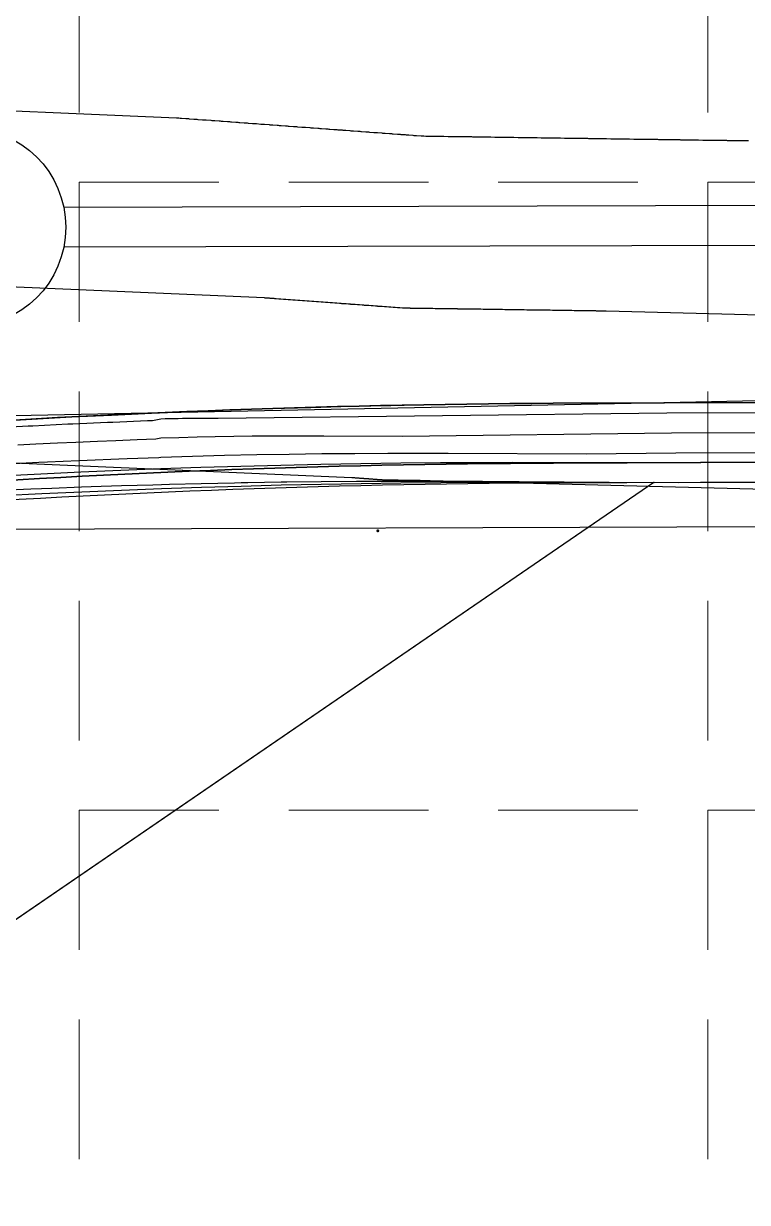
# Model space of a CAD drawing. Header units: feet. Extents: x 2331696 to 2332706, y 6924295 to 6924927.
# Drawn here: x 2332199.56 to 2332217.69, y 6924758.57 to 6924788.13 of the extents above; entities that cross this region are included whole.
import ezdxf

# ---------------------------------------------------------------- set-up
doc = ezdxf.new("R2010")
doc.units = ezdxf.units.FT
doc.header["$MEASUREMENT"] = 0
doc.linetypes.add('HIDDEN', pattern=[0.375, 0.25, -0.125])
doc.layers.add('A-Wall-Prht-N', color=142, linetype='Continuous', lineweight=35)
for name, color, linetype in [('EC', 35, 'Continuous'), ('EX-SPOT-ELEV', 7, 'Continuous'), ('EX-SS', 90, 'Continuous'), ('GRID', 254, 'HIDDEN'), ('Level 35', 7, 'Continuous'), ('Level 58', 7, 'Continuous'), ('PC', 35, 'Continuous'), ('PROP-B-CURB', 15, 'Continuous'), ('PROP-F-CURB', 4, 'Continuous'), ('SRF-FLT', 7, 'Continuous')]:
    doc.layers.add(name, color=color, linetype=linetype)

# ---------------------------------------------------------------- blocks, each defined once
blk = doc.blocks.new('SURFPT_184')
at = {"layer": 'Level 58', "color": 51, "linetype": 'Continuous', "lineweight": 53}
blk.add_point((0, 0), dxfattribs=at)
blk = doc.blocks.new('SURFPT_306')
at = {"layer": 'Level 58', "color": 51, "linetype": 'Continuous', "lineweight": 53}
blk.add_point((0, 0), dxfattribs=at)

msp = doc.modelspace()

# ---------------------------------------------------------------- linework, layer by layer
msp.add_circle((2332198.114, 6924783.021), 2.5)
at = {"layer": 'A-Wall-Prht-N', "color": 7}
msp.add_lwpolyline([(2332342.046, 6924782.164), (2332346.046, 6924782.182), (2332350.566, 6924777.701), (2332521.074, 6924778.435, -0.003954), (2332529.18, 6924778.406), (2332571.605, 6924777.918), (2332571.623, 6924779.417), (2332529.197, 6924779.906, 0.003954), (2332521.067, 6924779.935), (2332351.18, 6924779.204), (2332346.661, 6924783.684), (2332341.419, 6924783.662), (2332336.938, 6924779.142), (2332212.825, 6924778.608, 0.03431), (2332178.373, 6924776.092), (2332087.926, 6924763.209, -0.034816), (2332067.394, 6924761.73), (2331919.799, 6924761.393), (2331919.802, 6924759.893), (2332067.397, 6924760.23, 0.034816), (2332088.138, 6924761.724), (2332178.585, 6924774.607, -0.03431), (2332212.832, 6924777.108), (2332337.566, 6924777.645)], format="xyb", close=True, dxfattribs=at)
at = {"layer": 'EC', "flags": 128}
for points, elevation in [([(2332189.461, 6924786.37), (2332203.386, 6924785.767), (2332203.417, 6924785.766), (2332203.449, 6924785.764), (2332203.481, 6924785.762), (2332203.513, 6924785.76), (2332203.618, 6924785.752), (2332203.64, 6924785.75), (2332203.662, 6924785.749), (2332203.685, 6924785.747), (2332203.707, 6924785.745), (2332203.824, 6924785.737), (2332203.849, 6924785.735), (2332203.874, 6924785.733), (2332203.9, 6924785.731), (2332203.925, 6924785.729), (2332204.038, 6924785.721), (2332204.062, 6924785.719), (2332204.086, 6924785.717), (2332204.11, 6924785.715), (2332204.134, 6924785.714), (2332204.248, 6924785.705), (2332204.272, 6924785.703), (2332204.297, 6924785.702), (2332204.321, 6924785.7), (2332204.345, 6924785.698), (2332204.458, 6924785.69), (2332204.483, 6924785.688), (2332204.507, 6924785.686), (2332204.531, 6924785.684), (2332204.555, 6924785.682), (2332204.668, 6924785.674), (2332204.692, 6924785.672), (2332204.716, 6924785.671), (2332204.74, 6924785.669), (2332204.765, 6924785.667), (2332204.877, 6924785.659), (2332204.901, 6924785.657), (2332204.925, 6924785.655), (2332204.949, 6924785.653), (2332204.973, 6924785.651), (2332205.085, 6924785.643), (2332205.109, 6924785.641), (2332205.133, 6924785.64), (2332205.157, 6924785.638), (2332205.181, 6924785.636), (2332205.293, 6924785.628), (2332205.317, 6924785.626), (2332205.341, 6924785.624), (2332205.365, 6924785.623), (2332205.389, 6924785.621), (2332205.5, 6924785.612), (2332205.524, 6924785.611), (2332205.548, 6924785.609), (2332205.571, 6924785.607), (2332205.595, 6924785.605), (2332205.706, 6924785.597), (2332205.73, 6924785.595), (2332205.754, 6924785.594), (2332205.778, 6924785.592), (2332205.801, 6924785.59), (2332205.912, 6924785.582), (2332205.936, 6924785.58), (2332205.959, 6924785.578), (2332205.983, 6924785.577), (2332206.007, 6924785.575), (2332206.117, 6924785.567), (2332206.141, 6924785.565), (2332206.164, 6924785.563), (2332206.188, 6924785.562), (2332206.211, 6924785.56), (2332206.321, 6924785.552), (2332206.345, 6924785.55), (2332206.368, 6924785.548), (2332206.392, 6924785.546), (2332206.416, 6924785.545), (2332206.525, 6924785.537), (2332206.549, 6924785.535), (2332206.572, 6924785.533), (2332206.596, 6924785.531), (2332206.619, 6924785.53), (2332206.728, 6924785.521), (2332206.752, 6924785.52), (2332206.775, 6924785.518), (2332206.799, 6924785.516), (2332206.822, 6924785.515), (2332206.931, 6924785.506), (2332206.954, 6924785.505), (2332206.977, 6924785.503), (2332207.001, 6924785.501), (2332207.024, 6924785.5), (2332207.133, 6924785.492), (2332207.156, 6924785.49), (2332207.179, 6924785.488), (2332207.202, 6924785.486), (2332207.226, 6924785.485), (2332207.334, 6924785.477), (2332207.357, 6924785.475), (2332207.38, 6924785.473), (2332207.404, 6924785.471), (2332207.427, 6924785.47), (2332207.535, 6924785.462), (2332207.558, 6924785.46), (2332207.581, 6924785.458), (2332207.604, 6924785.457), (2332207.627, 6924785.455), (2332207.735, 6924785.447), (2332207.758, 6924785.445), (2332207.781, 6924785.444), (2332207.804, 6924785.442), (2332207.827, 6924785.44), (2332207.934, 6924785.432), (2332207.957, 6924785.43), (2332207.98, 6924785.429), (2332208.003, 6924785.427), (2332208.026, 6924785.425), (2332208.133, 6924785.417), (2332208.156, 6924785.416), (2332208.179, 6924785.414), (2332208.202, 6924785.412), (2332208.224, 6924785.411), (2332208.331, 6924785.403), (2332208.354, 6924785.401), (2332208.377, 6924785.399), (2332208.4, 6924785.398), (2332208.422, 6924785.396), (2332208.529, 6924785.388), (2332208.551, 6924785.386), (2332208.574, 6924785.385), (2332208.597, 6924785.383), (2332208.62, 6924785.381), (2332208.726, 6924785.374), (2332208.748, 6924785.372), (2332208.771, 6924785.37), (2332208.794, 6924785.369), (2332208.816, 6924785.367), (2332208.922, 6924785.359), (2332208.945, 6924785.357), (2332208.967, 6924785.356), (2332208.99, 6924785.354), (2332209.012, 6924785.352), (2332209.118, 6924785.345), (2332209.14, 6924785.343), (2332209.163, 6924785.341), (2332209.185, 6924785.339), (2332209.208, 6924785.338), (2332209.313, 6924785.33), (2332209.335, 6924785.328), (2332209.358, 6924785.327), (2332209.38, 6924785.325), (2332209.403, 6924785.323), (2332209.522, 6924785.315), (2332209.537, 6924785.314), (2332209.552, 6924785.313), (2332209.568, 6924785.312), (2332209.583, 6924785.312), (2332209.633, 6924785.311), (2332209.644, 6924785.311), (2332209.655, 6924785.311), (2332209.666, 6924785.311), (2332209.676, 6924785.311), (2332209.798, 6924785.309), (2332209.824, 6924785.308), (2332209.85, 6924785.308), (2332209.876, 6924785.308), (2332209.902, 6924785.307), (2332210.003, 6924785.306), (2332210.024, 6924785.306), (2332210.046, 6924785.305), (2332210.067, 6924785.305), (2332210.089, 6924785.305), (2332210.195, 6924785.303), (2332210.218, 6924785.303), (2332210.241, 6924785.302), (2332210.264, 6924785.302), (2332210.286, 6924785.302), (2332210.391, 6924785.3), (2332210.413, 6924785.3), (2332210.436, 6924785.3), (2332210.458, 6924785.299), (2332210.481, 6924785.299), (2332210.586, 6924785.297), (2332210.608, 6924785.297), (2332210.631, 6924785.297), (2332210.653, 6924785.296), (2332210.676, 6924785.296), (2332210.781, 6924785.295), (2332210.803, 6924785.294), (2332210.826, 6924785.294), (2332210.848, 6924785.294), (2332210.871, 6924785.293), (2332210.975, 6924785.292), (2332210.998, 6924785.292), (2332211.02, 6924785.291), (2332211.043, 6924785.291), (2332211.065, 6924785.291), (2332211.17, 6924785.289), (2332211.192, 6924785.289), (2332211.215, 6924785.288), (2332211.237, 6924785.288), (2332211.26, 6924785.288), (2332211.365, 6924785.286), (2332211.387, 6924785.286), (2332211.409, 6924785.286), (2332211.432, 6924785.285), (2332211.454, 6924785.285), (2332211.559, 6924785.283), (2332211.581, 6924785.283), (2332211.604, 6924785.283), (2332211.626, 6924785.282), (2332211.649, 6924785.282), (2332211.753, 6924785.281), (2332211.776, 6924785.28), (2332211.798, 6924785.28), (2332211.82, 6924785.28), (2332211.843, 6924785.279), (2332211.947, 6924785.278), (2332211.97, 6924785.278), (2332211.992, 6924785.277), (2332212.014, 6924785.277), (2332212.037, 6924785.277), (2332212.141, 6924785.275), (2332212.164, 6924785.275), (2332212.186, 6924785.274), (2332212.208, 6924785.274), (2332212.231, 6924785.274), (2332212.335, 6924785.272), (2332212.358, 6924785.272), (2332212.38, 6924785.272), (2332212.402, 6924785.271), (2332212.425, 6924785.271), (2332212.529, 6924785.269), (2332212.551, 6924785.269), (2332212.574, 6924785.269), (2332212.596, 6924785.269), (2332212.618, 6924785.268), (2332212.723, 6924785.267), (2332212.745, 6924785.266), (2332212.767, 6924785.266), (2332212.79, 6924785.266), (2332212.812, 6924785.265), (2332212.916, 6924785.264), (2332212.939, 6924785.264), (2332212.961, 6924785.263), (2332212.983, 6924785.263), (2332213.006, 6924785.263), (2332213.11, 6924785.261), (2332213.132, 6924785.261), (2332213.154, 6924785.26), (2332213.177, 6924785.26), (2332213.199, 6924785.26), (2332213.303, 6924785.258), (2332213.325, 6924785.258), (2332213.348, 6924785.258), (2332213.37, 6924785.257), (2332213.392, 6924785.257), (2332213.496, 6924785.256), (2332213.518, 6924785.255), (2332213.541, 6924785.255), (2332213.563, 6924785.255), (2332213.585, 6924785.254), (2332213.689, 6924785.253), (2332213.712, 6924785.252), (2332213.734, 6924785.252), (2332213.756, 6924785.252), (2332213.778, 6924785.251), (2332213.882, 6924785.25), (2332213.905, 6924785.25), (2332213.927, 6924785.249), (2332213.949, 6924785.249), (2332213.971, 6924785.249), (2332214.075, 6924785.247), (2332214.097, 6924785.247), (2332214.12, 6924785.247), (2332214.142, 6924785.246), (2332214.164, 6924785.246), (2332214.268, 6924785.244), (2332214.29, 6924785.244), (2332214.312, 6924785.244), (2332214.335, 6924785.243), (2332214.357, 6924785.243), (2332214.46, 6924785.242), (2332214.483, 6924785.241), (2332214.505, 6924785.241), (2332214.527, 6924785.241), (2332214.549, 6924785.24), (2332214.653, 6924785.239), (2332214.675, 6924785.239), (2332214.697, 6924785.238), (2332214.72, 6924785.238), (2332214.742, 6924785.238), (2332214.845, 6924785.236), (2332214.868, 6924785.236), (2332214.89, 6924785.236), (2332214.912, 6924785.235), (2332214.934, 6924785.235), (2332215.038, 6924785.233), (2332215.06, 6924785.233), (2332215.082, 6924785.233), (2332215.104, 6924785.232), (2332215.126, 6924785.232), (2332215.23, 6924785.231), (2332215.252, 6924785.23), (2332215.274, 6924785.23), (2332215.296, 6924785.23), (2332215.318, 6924785.229), (2332215.422, 6924785.228), (2332215.444, 6924785.228), (2332215.466, 6924785.227), (2332215.488, 6924785.227), (2332215.51, 6924785.227), (2332215.614, 6924785.225), (2332215.636, 6924785.225), (2332215.658, 6924785.224), (2332215.68, 6924785.224), (2332215.702, 6924785.224), (2332215.806, 6924785.222), (2332215.828, 6924785.222), (2332215.85, 6924785.222), (2332215.872, 6924785.221), (2332215.894, 6924785.221), (2332215.997, 6924785.22), (2332216.019, 6924785.219), (2332216.041, 6924785.219), (2332216.064, 6924785.219), (2332216.086, 6924785.218), (2332216.189, 6924785.217), (2332216.211, 6924785.216), (2332216.233, 6924785.216), (2332216.255, 6924785.216), (2332216.277, 6924785.216), (2332216.38, 6924785.214), (2332216.402, 6924785.214), (2332216.424, 6924785.213), (2332216.446, 6924785.213), (2332216.469, 6924785.213), (2332216.572, 6924785.211), (2332216.594, 6924785.211), (2332216.616, 6924785.211), (2332216.638, 6924785.21), (2332216.66, 6924785.21), (2332216.763, 6924785.209), (2332216.785, 6924785.208), (2332216.807, 6924785.208), (2332216.829, 6924785.208), (2332216.851, 6924785.207), (2332216.954, 6924785.206), (2332216.976, 6924785.205), (2332216.998, 6924785.205), (2332217.02, 6924785.205), (2332217.042, 6924785.205), (2332217.145, 6924785.203), (2332217.167, 6924785.203), (2332217.189, 6924785.202), (2332217.211, 6924785.202), (2332217.233, 6924785.202), (2332217.336, 6924785.2), (2332217.358, 6924785.2), (2332217.38, 6924785.2), (2332217.402, 6924785.199), (2332217.424, 6924785.199), (2332217.527, 6924785.198), (2332217.549, 6924785.197), (2332217.571, 6924785.197), (2332217.593, 6924785.197), (2332217.615, 6924785.196), (2332217.717, 6924785.195)], 699), ([(2332187.355, 6924782.047), (2332205.582, 6924781.258), (2332205.6, 6924781.257), (2332205.618, 6924781.256), (2332205.636, 6924781.255), (2332205.654, 6924781.254), (2332205.713, 6924781.249), (2332205.726, 6924781.248), (2332205.739, 6924781.247), (2332205.751, 6924781.246), (2332205.764, 6924781.245), (2332205.83, 6924781.241), (2332205.844, 6924781.24), (2332205.858, 6924781.238), (2332205.873, 6924781.237), (2332205.887, 6924781.236), (2332205.95, 6924781.232), (2332205.964, 6924781.231), (2332205.978, 6924781.23), (2332205.991, 6924781.229), (2332206.005, 6924781.228), (2332206.069, 6924781.223), (2332206.083, 6924781.222), (2332206.097, 6924781.221), (2332206.111, 6924781.22), (2332206.124, 6924781.219), (2332206.188, 6924781.214), (2332206.202, 6924781.213), (2332206.215, 6924781.212), (2332206.229, 6924781.211), (2332206.243, 6924781.21), (2332206.306, 6924781.205), (2332206.32, 6924781.204), (2332206.334, 6924781.203), (2332206.347, 6924781.202), (2332206.361, 6924781.201), (2332206.424, 6924781.197), (2332206.438, 6924781.196), (2332206.452, 6924781.195), (2332206.465, 6924781.194), (2332206.479, 6924781.193), (2332206.542, 6924781.188), (2332206.556, 6924781.187), (2332206.569, 6924781.186), (2332206.583, 6924781.185), (2332206.596, 6924781.184), (2332206.659, 6924781.179), (2332206.673, 6924781.178), (2332206.686, 6924781.177), (2332206.7, 6924781.176), (2332206.713, 6924781.175), (2332206.776, 6924781.171), (2332206.79, 6924781.17), (2332206.803, 6924781.169), (2332206.817, 6924781.168), (2332206.83, 6924781.167), (2332206.893, 6924781.162), (2332206.906, 6924781.161), (2332206.92, 6924781.16), (2332206.933, 6924781.159), (2332206.946, 6924781.158), (2332207.009, 6924781.153), (2332207.022, 6924781.152), (2332207.036, 6924781.151), (2332207.049, 6924781.15), (2332207.062, 6924781.149), (2332207.125, 6924781.145), (2332207.138, 6924781.144), (2332207.151, 6924781.143), (2332207.165, 6924781.142), (2332207.178, 6924781.141), (2332207.24, 6924781.136), (2332207.253, 6924781.135), (2332207.267, 6924781.134), (2332207.28, 6924781.133), (2332207.293, 6924781.132), (2332207.355, 6924781.128), (2332207.368, 6924781.127), (2332207.382, 6924781.126), (2332207.395, 6924781.125), (2332207.408, 6924781.124), (2332207.47, 6924781.119), (2332207.483, 6924781.118), (2332207.496, 6924781.117), (2332207.509, 6924781.116), (2332207.523, 6924781.115), (2332207.584, 6924781.111), (2332207.597, 6924781.11), (2332207.611, 6924781.109), (2332207.624, 6924781.108), (2332207.637, 6924781.107), (2332207.698, 6924781.102), (2332207.711, 6924781.101), (2332207.724, 6924781.1), (2332207.738, 6924781.099), (2332207.751, 6924781.098), (2332207.812, 6924781.094), (2332207.825, 6924781.093), (2332207.838, 6924781.092), (2332207.851, 6924781.091), (2332207.864, 6924781.09), (2332207.925, 6924781.085), (2332207.938, 6924781.084), (2332207.951, 6924781.083), (2332207.964, 6924781.082), (2332207.977, 6924781.082), (2332208.038, 6924781.077), (2332208.051, 6924781.076), (2332208.064, 6924781.075), (2332208.077, 6924781.074), (2332208.09, 6924781.073), (2332208.151, 6924781.069), (2332208.164, 6924781.068), (2332208.177, 6924781.067), (2332208.19, 6924781.066), (2332208.203, 6924781.065), (2332208.263, 6924781.06), (2332208.276, 6924781.059), (2332208.289, 6924781.058), (2332208.302, 6924781.058), (2332208.315, 6924781.057), (2332208.375, 6924781.052), (2332208.388, 6924781.051), (2332208.401, 6924781.05), (2332208.413, 6924781.049), (2332208.426, 6924781.048), (2332208.486, 6924781.044), (2332208.499, 6924781.043), (2332208.512, 6924781.042), (2332208.525, 6924781.041), (2332208.538, 6924781.04), (2332208.598, 6924781.036), (2332208.61, 6924781.035), (2332208.623, 6924781.034), (2332208.636, 6924781.033), (2332208.649, 6924781.032), (2332208.708, 6924781.027), (2332208.721, 6924781.026), (2332208.734, 6924781.025), (2332208.747, 6924781.025), (2332208.76, 6924781.024), (2332208.819, 6924781.019), (2332208.832, 6924781.018), (2332208.844, 6924781.017), (2332208.857, 6924781.016), (2332208.87, 6924781.015), (2332208.929, 6924781.011), (2332208.942, 6924781.01), (2332208.955, 6924781.009), (2332208.967, 6924781.008), (2332208.98, 6924781.007), (2332209.047, 6924781.002), (2332209.056, 6924781.002), (2332209.064, 6924781.001), (2332209.073, 6924781.001), (2332209.082, 6924781.001), (2332209.11, 6924781), (2332209.116, 6924781), (2332209.122, 6924781), (2332209.128, 6924781), (2332209.134, 6924781), (2332209.203, 6924780.999), (2332209.218, 6924780.999), (2332209.233, 6924780.999), (2332209.247, 6924780.998), (2332209.262, 6924780.998), (2332209.319, 6924780.997), (2332209.331, 6924780.997), (2332209.343, 6924780.997), (2332209.355, 6924780.997), (2332209.367, 6924780.997), (2332209.427, 6924780.996), (2332209.44, 6924780.996), (2332209.453, 6924780.995), (2332209.466, 6924780.995), (2332209.479, 6924780.995), (2332209.538, 6924780.994), (2332209.551, 6924780.994), (2332209.563, 6924780.994), (2332209.576, 6924780.994), (2332209.589, 6924780.993), (2332209.648, 6924780.993), (2332209.661, 6924780.992), (2332209.673, 6924780.992), (2332209.686, 6924780.992), (2332209.699, 6924780.992), (2332209.758, 6924780.991), (2332209.771, 6924780.991), (2332209.783, 6924780.991), (2332209.796, 6924780.99), (2332209.809, 6924780.99), (2332209.868, 6924780.989), (2332209.881, 6924780.989), (2332209.893, 6924780.989), (2332209.906, 6924780.989), (2332209.919, 6924780.989), (2332209.978, 6924780.988), (2332209.991, 6924780.988), (2332210.003, 6924780.987), (2332210.016, 6924780.987), (2332210.029, 6924780.987), (2332210.088, 6924780.986), (2332210.1, 6924780.986), (2332210.113, 6924780.986), (2332210.126, 6924780.986), (2332210.138, 6924780.986), (2332210.197, 6924780.985), (2332210.21, 6924780.985), (2332210.223, 6924780.984), (2332210.235, 6924780.984), (2332210.248, 6924780.984), (2332210.307, 6924780.983), (2332210.32, 6924780.983), (2332210.332, 6924780.983), (2332210.345, 6924780.983), (2332210.358, 6924780.982), (2332210.417, 6924780.982), (2332210.429, 6924780.981), (2332210.442, 6924780.981), (2332210.455, 6924780.981), (2332210.467, 6924780.981), (2332210.526, 6924780.98), (2332210.539, 6924780.98), (2332210.552, 6924780.98), (2332210.564, 6924780.979), (2332210.577, 6924780.979), (2332210.636, 6924780.978), (2332210.648, 6924780.978), (2332210.661, 6924780.978), (2332210.674, 6924780.978), (2332210.686, 6924780.978), (2332210.745, 6924780.977), (2332210.758, 6924780.977), (2332210.77, 6924780.976), (2332210.783, 6924780.976), (2332210.796, 6924780.976), (2332210.855, 6924780.975), (2332210.867, 6924780.975), (2332210.88, 6924780.975), (2332210.892, 6924780.975), (2332210.905, 6924780.975), (2332210.964, 6924780.974), (2332210.976, 6924780.973), (2332210.989, 6924780.973), (2332211.002, 6924780.973), (2332211.014, 6924780.973), (2332211.073, 6924780.972), (2332211.086, 6924780.972), (2332211.098, 6924780.972), (2332211.111, 6924780.972), (2332211.123, 6924780.971), (2332211.182, 6924780.971), (2332211.195, 6924780.97), (2332211.207, 6924780.97), (2332211.22, 6924780.97), (2332211.233, 6924780.97), (2332211.291, 6924780.969), (2332211.304, 6924780.969), (2332211.316, 6924780.969), (2332211.329, 6924780.968), (2332211.342, 6924780.968), (2332211.4, 6924780.967), (2332211.413, 6924780.967), (2332211.426, 6924780.967), (2332211.438, 6924780.967), (2332211.451, 6924780.967), (2332211.509, 6924780.966), (2332211.522, 6924780.966), (2332211.534, 6924780.965), (2332211.547, 6924780.965), (2332211.56, 6924780.965), (2332211.618, 6924780.964), (2332211.631, 6924780.964), (2332211.643, 6924780.964), (2332211.656, 6924780.964), (2332211.668, 6924780.964), (2332211.727, 6924780.963), (2332211.74, 6924780.963), (2332211.752, 6924780.962), (2332211.765, 6924780.962), (2332211.777, 6924780.962), (2332211.836, 6924780.961), (2332211.848, 6924780.961), (2332211.861, 6924780.961), (2332211.873, 6924780.961), (2332211.886, 6924780.96), (2332211.944, 6924780.96), (2332211.957, 6924780.959), (2332211.97, 6924780.959), (2332211.982, 6924780.959), (2332211.995, 6924780.959), (2332212.053, 6924780.958), (2332212.066, 6924780.958), (2332212.078, 6924780.958), (2332212.091, 6924780.957), (2332212.103, 6924780.957), (2332212.162, 6924780.956), (2332212.174, 6924780.956), (2332212.187, 6924780.956), (2332212.199, 6924780.956), (2332212.212, 6924780.956), (2332212.27, 6924780.955), (2332212.283, 6924780.955), (2332212.295, 6924780.955), (2332212.308, 6924780.954), (2332212.32, 6924780.954), (2332212.379, 6924780.953), (2332212.391, 6924780.953), (2332212.404, 6924780.953), (2332212.416, 6924780.953), (2332212.429, 6924780.953), (2332212.487, 6924780.952), (2332212.499, 6924780.952), (2332212.512, 6924780.951), (2332212.524, 6924780.951), (2332212.537, 6924780.951), (2332212.595, 6924780.95), (2332212.608, 6924780.95), (2332212.62, 6924780.95), (2332212.633, 6924780.95), (2332212.645, 6924780.949), (2332212.704, 6924780.949), (2332212.716, 6924780.948), (2332212.728, 6924780.948), (2332212.741, 6924780.948), (2332212.753, 6924780.948), (2332212.812, 6924780.947), (2332212.824, 6924780.947), (2332212.837, 6924780.947), (2332212.849, 6924780.947), (2332212.862, 6924780.946), (2332212.92, 6924780.946), (2332212.932, 6924780.945), (2332212.945, 6924780.945), (2332212.957, 6924780.945), (2332212.97, 6924780.945), (2332213.028, 6924780.944), (2332213.04, 6924780.944), (2332213.053, 6924780.944), (2332213.065, 6924780.943), (2332213.078, 6924780.943), (2332213.136, 6924780.942), (2332213.148, 6924780.942), (2332213.161, 6924780.942), (2332213.173, 6924780.942), (2332213.186, 6924780.942), (2332213.244, 6924780.941), (2332213.256, 6924780.941), (2332213.269, 6924780.941), (2332213.281, 6924780.94), (2332213.293, 6924780.94), (2332213.352, 6924780.939), (2332213.364, 6924780.939), (2332213.376, 6924780.939), (2332213.389, 6924780.939), (2332213.401, 6924780.939), (2332213.459, 6924780.938), (2332213.472, 6924780.938), (2332213.484, 6924780.937), (2332213.497, 6924780.937), (2332213.509, 6924780.937), (2332213.567, 6924780.936), (2332213.579, 6924780.936), (2332213.592, 6924780.936), (2332213.604, 6924780.936), (2332213.617, 6924780.935), (2332213.675, 6924780.935), (2332213.687, 6924780.934), (2332213.7, 6924780.934), (2332213.712, 6924780.934), (2332213.724, 6924780.934), (2332213.782, 6924780.933), (2332213.795, 6924780.933), (2332213.807, 6924780.933), (2332213.82, 6924780.933), (2332213.832, 6924780.932), (2332213.89, 6924780.932), (2332213.902, 6924780.931), (2332213.915, 6924780.931), (2332213.927, 6924780.931), (2332213.939, 6924780.931), (2332213.997, 6924780.93), (2332214.01, 6924780.93), (2332214.022, 6924780.93), (2332214.034, 6924780.929), (2332214.047, 6924780.929), (2332214.105, 6924780.928), (2332214.117, 6924780.928), (2332214.129, 6924780.928), (2332214.142, 6924780.928), (2332214.154, 6924780.927), (2332256.297, 6924779.836)], 698), ([(2332185.25, 6924777.724), (2332207.779, 6924776.749), (2332207.783, 6924776.748), (2332207.787, 6924776.748), (2332207.792, 6924776.748), (2332207.796, 6924776.748), (2332207.809, 6924776.747), (2332207.812, 6924776.746), (2332207.815, 6924776.746), (2332207.818, 6924776.746), (2332207.821, 6924776.746), (2332207.836, 6924776.745), (2332207.839, 6924776.744), (2332207.842, 6924776.744), (2332207.846, 6924776.744), (2332207.849, 6924776.744), (2332207.863, 6924776.743), (2332207.867, 6924776.742), (2332207.87, 6924776.742), (2332207.873, 6924776.742), (2332207.876, 6924776.742), (2332207.891, 6924776.741), (2332207.894, 6924776.74), (2332207.897, 6924776.74), (2332207.9, 6924776.74), (2332207.903, 6924776.74), (2332207.918, 6924776.738), (2332207.921, 6924776.738), (2332207.924, 6924776.738), (2332207.927, 6924776.738), (2332207.93, 6924776.738), (2332207.945, 6924776.736), (2332207.948, 6924776.736), (2332207.951, 6924776.736), (2332207.954, 6924776.736), (2332207.957, 6924776.736), (2332207.972, 6924776.734), (2332207.975, 6924776.734), (2332207.978, 6924776.734), (2332207.981, 6924776.734), (2332207.984, 6924776.734), (2332207.999, 6924776.732), (2332208.002, 6924776.732), (2332208.005, 6924776.732), (2332208.008, 6924776.732), (2332208.011, 6924776.732), (2332208.026, 6924776.73), (2332208.029, 6924776.73), (2332208.032, 6924776.73), (2332208.035, 6924776.73), (2332208.038, 6924776.73), (2332208.053, 6924776.729), (2332208.056, 6924776.728), (2332208.059, 6924776.728), (2332208.062, 6924776.728), (2332208.065, 6924776.728), (2332208.079, 6924776.727), (2332208.082, 6924776.726), (2332208.085, 6924776.726), (2332208.088, 6924776.726), (2332208.091, 6924776.726), (2332208.106, 6924776.725), (2332208.109, 6924776.724), (2332208.112, 6924776.724), (2332208.115, 6924776.724), (2332208.118, 6924776.724), (2332208.132, 6924776.723), (2332208.135, 6924776.722), (2332208.138, 6924776.722), (2332208.141, 6924776.722), (2332208.145, 6924776.722), (2332208.159, 6924776.721), (2332208.162, 6924776.72), (2332208.165, 6924776.72), (2332208.168, 6924776.72), (2332208.171, 6924776.72), (2332208.185, 6924776.719), (2332208.188, 6924776.718), (2332208.191, 6924776.718), (2332208.194, 6924776.718), (2332208.197, 6924776.718), (2332208.211, 6924776.717), (2332208.214, 6924776.717), (2332208.217, 6924776.716), (2332208.22, 6924776.716), (2332208.223, 6924776.716), (2332208.238, 6924776.715), (2332208.241, 6924776.715), (2332208.244, 6924776.714), (2332208.247, 6924776.714), (2332208.25, 6924776.714), (2332208.264, 6924776.713), (2332208.267, 6924776.713), (2332208.27, 6924776.712), (2332208.273, 6924776.712), (2332208.276, 6924776.712), (2332208.29, 6924776.711), (2332208.293, 6924776.711), (2332208.296, 6924776.711), (2332208.299, 6924776.71), (2332208.302, 6924776.71), (2332208.316, 6924776.709), (2332208.319, 6924776.709), (2332208.322, 6924776.709), (2332208.325, 6924776.708), (2332208.328, 6924776.708), (2332208.341, 6924776.707), (2332208.344, 6924776.707), (2332208.347, 6924776.707), (2332208.35, 6924776.706), (2332208.353, 6924776.706), (2332208.367, 6924776.705), (2332208.37, 6924776.705), (2332208.373, 6924776.705), (2332208.376, 6924776.705), (2332208.379, 6924776.704), (2332208.393, 6924776.703), (2332208.396, 6924776.703), (2332208.399, 6924776.703), (2332208.402, 6924776.703), (2332208.405, 6924776.702), (2332208.419, 6924776.701), (2332208.422, 6924776.701), (2332208.424, 6924776.701), (2332208.427, 6924776.701), (2332208.43, 6924776.701), (2332208.444, 6924776.7), (2332208.447, 6924776.699), (2332208.45, 6924776.699), (2332208.453, 6924776.699), (2332208.456, 6924776.699), (2332208.47, 6924776.698), (2332208.473, 6924776.697), (2332208.475, 6924776.697), (2332208.478, 6924776.697), (2332208.481, 6924776.697), (2332208.495, 6924776.696), (2332208.498, 6924776.696), (2332208.501, 6924776.695), (2332208.504, 6924776.695), (2332208.507, 6924776.695), (2332208.52, 6924776.694), (2332208.523, 6924776.694), (2332208.526, 6924776.693), (2332208.529, 6924776.693), (2332208.532, 6924776.693), (2332208.546, 6924776.692), (2332208.548, 6924776.692), (2332208.551, 6924776.692), (2332208.554, 6924776.691), (2332208.557, 6924776.691), (2332208.573, 6924776.69), (2332208.575, 6924776.69), (2332208.576, 6924776.69), (2332208.578, 6924776.69), (2332208.58, 6924776.69), (2332208.587, 6924776.69), (2332208.588, 6924776.69), (2332208.59, 6924776.69), (2332208.591, 6924776.689), (2332208.593, 6924776.689), (2332208.608, 6924776.689), (2332208.612, 6924776.689), (2332208.615, 6924776.689), (2332208.618, 6924776.689), (2332208.622, 6924776.689), (2332208.635, 6924776.689), (2332208.638, 6924776.689), (2332208.64, 6924776.689), (2332208.643, 6924776.689), (2332208.646, 6924776.689), (2332208.66, 6924776.689), (2332208.663, 6924776.688), (2332208.666, 6924776.688), (2332208.668, 6924776.688), (2332208.671, 6924776.688), (2332208.685, 6924776.688), (2332208.688, 6924776.688), (2332208.691, 6924776.688), (2332208.694, 6924776.688), (2332208.697, 6924776.688), (2332208.71, 6924776.688), (2332208.713, 6924776.688), (2332208.716, 6924776.688), (2332208.719, 6924776.688), (2332208.722, 6924776.688), (2332208.735, 6924776.687), (2332208.738, 6924776.687), (2332208.741, 6924776.687), (2332208.744, 6924776.687), (2332208.747, 6924776.687), (2332208.761, 6924776.687), (2332208.763, 6924776.687), (2332208.766, 6924776.687), (2332208.769, 6924776.687), (2332208.772, 6924776.687), (2332208.786, 6924776.687), (2332208.789, 6924776.687), (2332208.791, 6924776.687), (2332208.794, 6924776.687), (2332208.797, 6924776.687), (2332208.811, 6924776.686), (2332208.814, 6924776.686), (2332208.817, 6924776.686), (2332208.82, 6924776.686), (2332208.822, 6924776.686), (2332208.836, 6924776.686), (2332208.839, 6924776.686), (2332208.842, 6924776.686), (2332208.845, 6924776.686), (2332208.848, 6924776.686), (2332208.861, 6924776.686), (2332208.864, 6924776.686), (2332208.867, 6924776.686), (2332208.87, 6924776.685), (2332208.873, 6924776.685), (2332208.886, 6924776.685), (2332208.889, 6924776.685), (2332208.892, 6924776.685), (2332208.895, 6924776.685), (2332208.898, 6924776.685), (2332208.911, 6924776.685), (2332208.914, 6924776.685), (2332208.917, 6924776.685), (2332208.92, 6924776.685), (2332208.923, 6924776.685), (2332208.936, 6924776.685), (2332208.939, 6924776.684), (2332208.942, 6924776.684), (2332208.945, 6924776.684), (2332208.948, 6924776.684), (2332208.961, 6924776.684), (2332208.964, 6924776.684), (2332208.967, 6924776.684), (2332208.97, 6924776.684), (2332208.973, 6924776.684), (2332208.986, 6924776.684), (2332208.989, 6924776.684), (2332208.992, 6924776.684), (2332208.995, 6924776.684), (2332208.998, 6924776.684), (2332209.011, 6924776.683), (2332209.014, 6924776.683), (2332209.017, 6924776.683), (2332209.02, 6924776.683), (2332209.023, 6924776.683), (2332209.036, 6924776.683), (2332209.039, 6924776.683), (2332209.042, 6924776.683), (2332209.045, 6924776.683), (2332209.048, 6924776.683), (2332209.061, 6924776.683), (2332209.064, 6924776.683), (2332209.067, 6924776.683), (2332209.07, 6924776.683), (2332209.073, 6924776.683), (2332209.086, 6924776.682), (2332209.089, 6924776.682), (2332209.092, 6924776.682), (2332209.095, 6924776.682), (2332209.098, 6924776.682), (2332209.111, 6924776.682), (2332209.114, 6924776.682), (2332209.117, 6924776.682), (2332209.12, 6924776.682), (2332209.123, 6924776.682), (2332209.136, 6924776.682), (2332209.139, 6924776.682), (2332209.142, 6924776.682), (2332209.145, 6924776.682), (2332209.148, 6924776.681), (2332209.161, 6924776.681), (2332209.164, 6924776.681), (2332209.167, 6924776.681), (2332209.17, 6924776.681), (2332209.173, 6924776.681), (2332209.186, 6924776.681), (2332209.189, 6924776.681), (2332209.192, 6924776.681), (2332209.195, 6924776.681), (2332209.198, 6924776.681), (2332209.211, 6924776.681), (2332209.214, 6924776.681), (2332209.217, 6924776.68), (2332209.22, 6924776.68), (2332209.223, 6924776.68), (2332209.236, 6924776.68), (2332209.239, 6924776.68), (2332209.242, 6924776.68), (2332209.245, 6924776.68), (2332209.247, 6924776.68), (2332209.261, 6924776.68), (2332209.264, 6924776.68), (2332209.267, 6924776.68), (2332209.269, 6924776.68), (2332209.272, 6924776.68), (2332209.286, 6924776.679), (2332209.289, 6924776.679), (2332209.291, 6924776.679), (2332209.294, 6924776.679), (2332209.297, 6924776.679), (2332209.311, 6924776.679), (2332209.313, 6924776.679), (2332209.316, 6924776.679), (2332209.319, 6924776.679), (2332209.322, 6924776.679), (2332209.335, 6924776.679), (2332209.338, 6924776.679), (2332209.341, 6924776.679), (2332209.344, 6924776.679), (2332209.347, 6924776.679), (2332209.36, 6924776.678), (2332209.363, 6924776.678), (2332209.366, 6924776.678), (2332209.369, 6924776.678), (2332209.372, 6924776.678), (2332209.385, 6924776.678), (2332209.388, 6924776.678), (2332209.391, 6924776.678), (2332209.394, 6924776.678), (2332209.396, 6924776.678), (2332209.41, 6924776.678), (2332209.413, 6924776.678), (2332209.416, 6924776.678), (2332209.418, 6924776.678), (2332209.421, 6924776.678), (2332209.435, 6924776.677), (2332209.437, 6924776.677), (2332209.44, 6924776.677), (2332209.443, 6924776.677), (2332209.446, 6924776.677), (2332209.459, 6924776.677), (2332209.462, 6924776.677), (2332209.465, 6924776.677), (2332209.468, 6924776.677), (2332209.471, 6924776.677), (2332209.484, 6924776.677), (2332209.487, 6924776.677), (2332209.49, 6924776.677), (2332209.493, 6924776.677), (2332209.495, 6924776.676), (2332209.509, 6924776.676), (2332209.512, 6924776.676), (2332209.515, 6924776.676), (2332209.517, 6924776.676), (2332209.52, 6924776.676), (2332209.534, 6924776.676), (2332209.536, 6924776.676), (2332209.539, 6924776.676), (2332209.542, 6924776.676), (2332209.545, 6924776.676), (2332209.558, 6924776.676), (2332209.561, 6924776.676), (2332209.564, 6924776.675), (2332209.567, 6924776.675), (2332209.57, 6924776.675), (2332209.583, 6924776.675), (2332209.586, 6924776.675), (2332209.589, 6924776.675), (2332209.591, 6924776.675), (2332209.594, 6924776.675), (2332209.608, 6924776.675), (2332209.61, 6924776.675), (2332209.613, 6924776.675), (2332209.616, 6924776.675), (2332209.619, 6924776.675), (2332209.632, 6924776.675), (2332209.635, 6924776.674), (2332209.638, 6924776.674), (2332209.641, 6924776.674), (2332209.644, 6924776.674), (2332209.657, 6924776.674), (2332209.66, 6924776.674), (2332209.663, 6924776.674), (2332209.665, 6924776.674), (2332209.668, 6924776.674), (2332209.681, 6924776.674), (2332209.684, 6924776.674), (2332209.687, 6924776.674), (2332209.69, 6924776.674), (2332209.693, 6924776.674), (2332209.706, 6924776.673), (2332209.709, 6924776.673), (2332209.712, 6924776.673), (2332209.715, 6924776.673), (2332209.717, 6924776.673), (2332209.731, 6924776.673), (2332209.733, 6924776.673), (2332209.736, 6924776.673), (2332209.739, 6924776.673), (2332209.742, 6924776.673), (2332251.473, 6924775.592)], 697)]:
    msp.add_lwpolyline(points, dxfattribs=dict(at, elevation=elevation))
at = {"layer": 'EC', "elevation": 695}
msp.add_lwpolyline([(2332199.154, 6924777.094), (2332199.942, 6924777.131), (2332200.152, 6924777.141), (2332200.944, 6924777.174), (2332201.151, 6924777.184), (2332201.945, 6924777.214), (2332202.149, 6924777.223), (2332202.947, 6924777.25), (2332202.994, 6924777.259), (2332203.791, 6924777.283), (2332204.594, 6924777.304), (2332205.401, 6924777.321), (2332206.214, 6924777.335), (2332207.032, 6924777.346), (2332207.856, 6924777.353), (2332208.685, 6924777.357), (2332209.519, 6924777.358), (2332210.195, 6924777.356), (2332213.665, 6924777.342), (2332215.901, 6924777.37), (2332278.795, 6924777.392)], dxfattribs=at)
at = {"layer": 'EX-SS', "color": 7}
for p, q in [((2332200.563, 6924783.528), (2332409.318, 6924784.095)), ((2332200.565, 6924782.528), (2332409.32, 6924783.095))]:
    msp.add_line(p, q, dxfattribs=at)
msp.add_arc((2332198.114, 6924783.021), 2.5, 0.6485, 0.6485, dxfattribs=at)
at = {"layer": 'GRID', "color": 252, "linetype": 'HIDDEN', "lineweight": 0, "ltscale": 14}
for p, q in [((2332200.951, 6924910.153), (2332200.951, 6924358.833)), ((2332216.701, 6924910.153), (2332216.701, 6924358.833)), ((2331712.701, 6924784.153), (2332689.201, 6924784.153)), ((2331712.701, 6924768.403), (2332689.201, 6924768.403))]:
    msp.add_line(p, q, dxfattribs=at)
at = {"layer": 'Level 35'}
msp.add_line((2332184.116, 6924775.395), (2332685.186, 6924777.206), dxfattribs=at)
at = {"layer": 'PC'}
for points, elevation in [([(2332198.79, 6924777.993), (2332199.669, 6924778.04), (2332199.79, 6924778.046), (2332200.665, 6924778.089), (2332200.789, 6924778.094), (2332201.662, 6924778.134), (2332201.789, 6924778.138), (2332202.659, 6924778.175), (2332202.789, 6924778.179), (2332202.995, 6924778.221), (2332203.102, 6924778.224), (2332203.21, 6924778.227), (2332203.319, 6924778.229), (2332203.428, 6924778.231), (2332203.538, 6924778.232), (2332203.649, 6924778.233), (2332203.76, 6924778.234), (2332203.873, 6924778.234), (2332203.964, 6924778.234), (2332204.43, 6924778.232), (2332215.676, 6924778.37), (2332247.23, 6924778.381)], 697), ([(2332199.411, 6924777.567), (2332199.866, 6924777.588), (2332200.409, 6924777.615), (2332200.866, 6924777.634), (2332201.406, 6924777.659), (2332201.867, 6924777.676), (2332202.404, 6924777.699), (2332202.868, 6924777.715), (2332202.995, 6924777.74), (2332203.447, 6924777.753), (2332203.902, 6924777.765), (2332204.36, 6924777.775), (2332204.821, 6924777.783), (2332205.285, 6924777.789), (2332205.752, 6924777.793), (2332206.223, 6924777.795), (2332206.696, 6924777.796), (2332207.079, 6924777.795), (2332209.047, 6924777.787), (2332215.789, 6924777.87), (2332310.45, 6924777.903)], 696), ([(2332199.009, 6924776.432), (2332199.742, 6924776.462), (2332200.009, 6924776.473), (2332200.266, 6924776.483), (2332201.009, 6924776.511), (2332201.247, 6924776.518), (2332202.009, 6924776.544), (2332202.799, 6924776.567), (2332203.009, 6924776.573), (2332203.21, 6924776.578), (2332204.009, 6924776.598), (2332204.838, 6924776.615), (2332205.009, 6924776.618), (2332205.174, 6924776.621), (2332206.009, 6924776.635), (2332206.156, 6924776.636), (2332207.009, 6924776.647), (2332207.896, 6924776.654), (2332208.01, 6924776.655), (2332208.915, 6924776.659), (2332209.01, 6924776.659), (2332209.935, 6924776.659), (2332210.01, 6924776.659), (2332210.083, 6924776.658), (2332211.01, 6924776.654), (2332211.054, 6924776.654), (2332211.815, 6924776.648), (2332211.973, 6924776.647), (2332215.359, 6924776.622), (2332215.351, 6924776.62), (2332188.273, 6924758.055)], 694)]:
    msp.add_lwpolyline(points, dxfattribs=dict(at, elevation=elevation))
at = {"layer": 'PROP-B-CURB'}
msp.add_lwpolyline([(2332637.569, 6924777.158), (2332529.18, 6924778.406, 0.003954), (2332521.074, 6924778.435), (2332212.832, 6924777.108, 0.03431), (2332178.585, 6924774.607), (2332088.138, 6924761.724, -0.034816), (2332067.397, 6924760.23), (2331856.116, 6924759.747, 0.010184), (2331843.88, 6924759.47), (2331843.309, 6924759.445)], format="xyb", dxfattribs=at)
at = {"layer": 'PROP-F-CURB', "color": 7}
msp.add_lwpolyline([(2332637.564, 6924776.658), (2332529.174, 6924777.906, 0.003954), (2332521.076, 6924777.935), (2332212.834, 6924776.608, 0.03431), (2332178.655, 6924774.112), (2332088.208, 6924761.229, -0.034816), (2332067.398, 6924759.73), (2331856.118, 6924759.247, 0.010184), (2331843.901, 6924758.971), (2331843.33, 6924758.946)], format="xyb", dxfattribs=at)
at = {"layer": 'SRF-FLT'}
for points in [[(2332263.763, 6924779.677, 698), (2332215.619, 6924778.62, 697.5), (2332182.242, 6924777.959, 697), (2332141.322, 6924772.17, 697), (2332064.426, 6924763.669, 696), (2331986.605, 6924763.598, 695.1), (2331936.141, 6924767.416, 695), (2331906.937, 6924765.458, 694), (2331880.495, 6924763.737, 693), (2331856.191, 6924761.569, 692), (2331843.309, 6924759.445, 691.5), (2331843.275, 6924734.94, 691.999), (2331839.052, 6924722.645, 692), (2331857.29, 6924722.497, 693), (2331863.997, 6924722.525, 693.64), (2331890.33, 6924722.584, 695.36), (2331925.499, 6924722.694, 692.72)], [(2332198.763, 6924778.155, 697.354), (2332199.762, 6924778.212, 697.363), (2332200.76, 6924778.265, 697.372), (2332201.759, 6924778.314, 697.38), (2332202.758, 6924778.36, 697.389), (2332203.757, 6924778.402, 697.398), (2332204.757, 6924778.441, 697.406), (2332205.756, 6924778.475, 697.415), (2332206.755, 6924778.506, 697.423), (2332207.755, 6924778.534, 697.432), (2332208.755, 6924778.557, 697.441), (2332209.755, 6924778.577, 697.449), (2332210.754, 6924778.594, 697.458), (2332211.754, 6924778.606, 697.467), (2332212.754, 6924778.615, 697.475), (2332213.754, 6924778.62, 697.484), (2332214.754, 6924778.622, 697.493), (2332215.619, 6924778.62, 697.5), (2332483.984, 6924779.756, 699)], [(2332198.99, 6924776.791, 694.36), (2332199.991, 6924776.842, 694.369), (2332200.992, 6924776.889, 694.379), (2332201.993, 6924776.931, 694.388), (2332202.994, 6924776.97, 694.397), (2332203.996, 6924777.004, 694.407), (2332204.997, 6924777.034, 694.416), (2332205.999, 6924777.06, 694.426), (2332207.001, 6924777.082, 694.435), (2332208.003, 6924777.099, 694.444), (2332209.005, 6924777.113, 694.454), (2332210.007, 6924777.122, 694.463), (2332211.009, 6924777.127, 694.472), (2332211.815, 6924777.128, 694.48), (2332215.957, 6924777.121, 694.503), (2332342.061, 6924777.664, 695.5)], [(2332199.016, 6924776.292, 693.86), (2332200.015, 6924776.343, 693.869), (2332201.014, 6924776.389, 693.879), (2332202.013, 6924776.432, 693.888), (2332203.012, 6924776.47, 693.897), (2332204.012, 6924776.504, 693.907), (2332205.011, 6924776.534, 693.916), (2332206.011, 6924776.56, 693.926), (2332207.011, 6924776.582, 693.935), (2332208.011, 6924776.599, 693.944), (2332209.01, 6924776.613, 693.954), (2332210.01, 6924776.622, 693.963), (2332211.01, 6924776.627, 693.972), (2332211.815, 6924776.628, 693.98), (2332215.958, 6924776.621, 694.003), (2332342.063, 6924777.164, 695)], [(2332215.351, 6924776.62, 694), (2332155.94, 6924735.888, 694)]]:
    msp.add_polyline3d(points, dxfattribs=at)

# ---------------------------------------------------------------- block references
at = {"layer": 'EX-SPOT-ELEV', "rotation": 0.6484833333000002}
msp.add_blockref('SURFPT_184', (2332208.432, 6924775.409, 696.703), dxfattribs=at)
at = {"layer": 'EX-SPOT-ELEV'}
msp.add_blockref('SURFPT_306', (2332208.432, 6924775.409, 696.703), dxfattribs=at)

doc.saveas('drawing.dxf')
